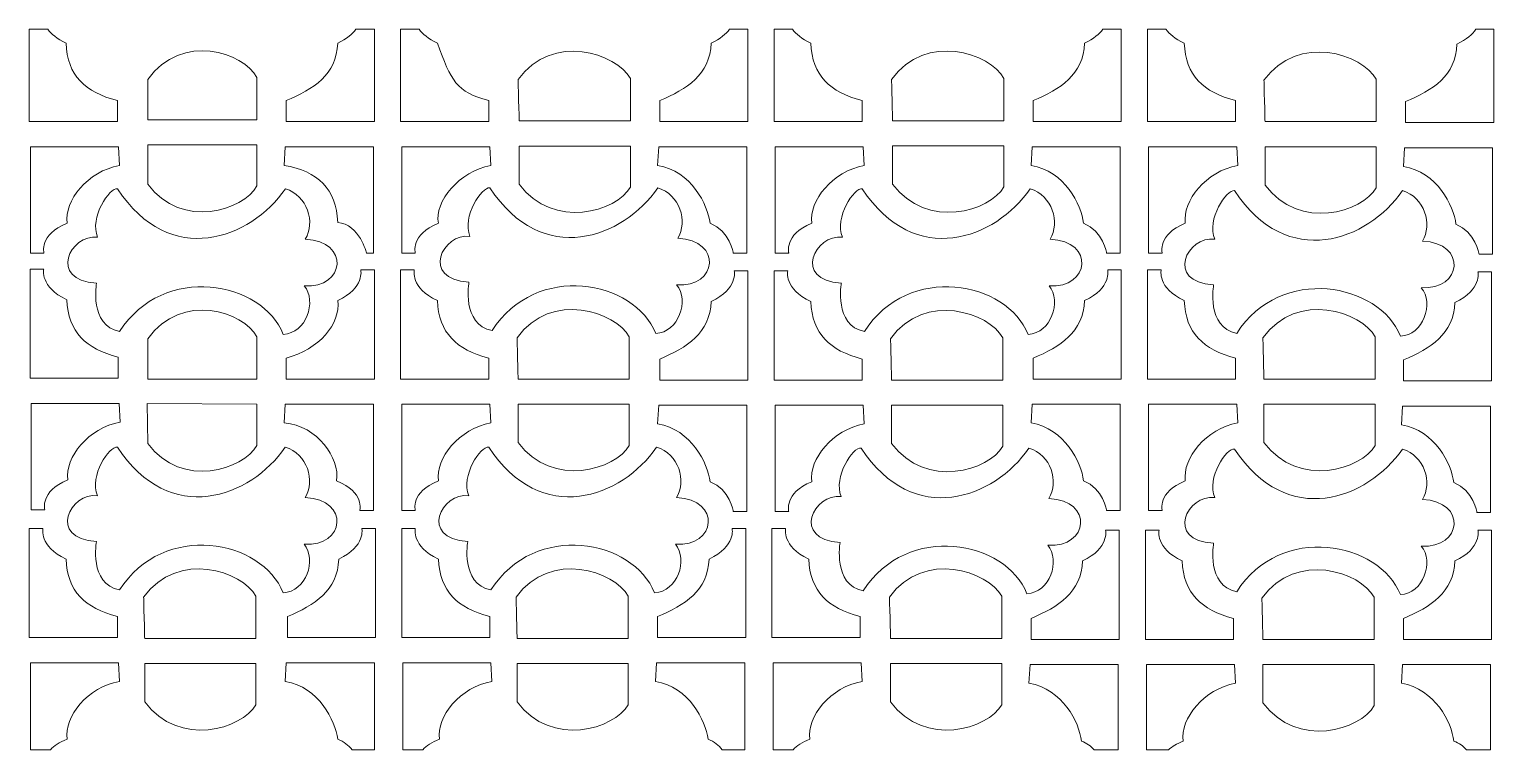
# Model space of a CAD drawing. Header units: millimetres. Extents: x -1200 to 1200, y -590 to 590.
import ezdxf

# ---------------------------------------------------------------- set-up
doc = ezdxf.new("R2010")
doc.units = ezdxf.units.MM
doc.header["$MEASUREMENT"] = 0
doc.layers.add('Layer 1', color=7, linetype='Continuous')

msp = doc.modelspace()

# ---------------------------------------------------------------- linework, layer by layer
at = {"layer": 'Layer 1', "color": 250, "lineweight": 20}
for points, knots in [([(-1055.6362, 473.2012), (-1055.6362, 473.2012), (-1055.6362, 438.7798), (-1055.6362, 438.7798), (-1055.6362, 438.7798), (-1200.0489, 438.7798), (-1200.0489, 438.7798), (-1200.0489, 438.7798), (-1200.0489, 589.9734), (-1200.0489, 589.9734), (-1200.0489, 589.9734), (-1169.8096, 589.9734), (-1169.8096, 589.9734), (-1164.2317, 582.4246), (-1155.0224, 574.4042), (-1139.8769, 567.3852), (-1137.5927, 514.4577), (-1108.9314, 487.0738), (-1055.6362, 473.2012)], [0, 0, 0, 0, 0.166666667, 0.166666667, 0.166666667, 0.333333333, 0.333333333, 0.333333333, 0.5, 0.5, 0.5, 0.666666667, 0.666666667, 0.666666667, 0.833333333, 0.833333333, 0.833333333, 1, 1, 1, 1]), ([(-1005.7795, 441.836), (-1005.7795, 441.836), (-826.9829, 441.836), (-826.9829, 441.836), (-826.9829, 441.836), (-826.9829, 511.1167), (-826.9829, 511.1106), (-849.3325, 552.0487), (-949.232, 586.1117), (-1005.7795, 507.9624), (-1005.7795, 507.9593), (-1005.7795, 441.836), (-1005.7795, 441.836)], [0, 0, 0, 0, 0.25, 0.25, 0.25, 0.5, 0.5, 0.5, 0.75, 0.75, 0.75, 1, 1, 1, 1]), ([(-778.8454, 473.2012), (-778.8454, 473.2012), (-778.8454, 438.7798), (-778.8454, 438.7798), (-778.8454, 438.7798), (-634.4329, 438.7798), (-634.4329, 438.7798), (-634.4329, 438.7798), (-634.4329, 589.9734), (-634.4329, 589.9734), (-634.4329, 589.9734), (-664.6721, 589.9734), (-664.6721, 589.9734), (-670.2501, 582.4246), (-679.4593, 574.4042), (-694.6048, 567.3852), (-696.2895, 515.6429), (-734.6872, 491.6276), (-778.8454, 473.2012)], [0, 0, 0, 0, 0.166666667, 0.166666667, 0.166666667, 0.333333333, 0.333333333, 0.333333333, 0.5, 0.5, 0.5, 0.666666667, 0.666666667, 0.666666667, 0.833333333, 0.833333333, 0.833333333, 1, 1, 1, 1]), ([(-447.0403, 473.2012), (-447.0403, 473.2012), (-447.0403, 438.7798), (-447.0403, 438.7798), (-447.0403, 438.7798), (-591.4529, 438.7798), (-591.4529, 438.7798), (-591.4529, 438.7798), (-591.4529, 589.9734), (-591.4529, 589.9734), (-591.4529, 589.9734), (-561.2136, 589.9734), (-561.2136, 589.9734), (-555.6357, 582.4246), (-546.4264, 574.4042), (-531.281, 567.3852), (-509.0658, 505.9719), (-500.3354, 487.0738), (-447.0403, 473.2012)], [0, 0, 0, 0, 0.166666667, 0.166666667, 0.166666667, 0.333333333, 0.333333333, 0.333333333, 0.5, 0.5, 0.5, 0.666666667, 0.666666667, 0.666666667, 0.833333333, 0.833333333, 0.833333333, 1, 1, 1, 1]), ([(-397.1835, 440.0844), (-397.1835, 440.0844), (-214.9486, 440.0844), (-214.9486, 440.0844), (-214.9486, 440.0844), (-214.9486, 509.365), (-214.9486, 509.3589), (-237.2982, 550.297), (-342.3553, 585.8882), (-398.9028, 507.7389), (-398.9028, 507.7358), (-397.1835, 440.0844), (-397.1835, 440.0844)], [0, 0, 0, 0, 0.25, 0.25, 0.25, 0.5, 0.5, 0.5, 0.75, 0.75, 0.75, 1, 1, 1, 1]), ([(-166.8111, 473.2012), (-166.8111, 473.2012), (-166.8111, 438.7798), (-166.8111, 438.7798), (-166.8111, 438.7798), (-22.3985, 438.7798), (-22.3985, 438.7798), (-22.3985, 438.7798), (-22.3985, 589.9734), (-22.3985, 589.9734), (-22.3985, 589.9734), (-52.6377, 589.9734), (-52.6377, 589.9734), (-58.2157, 582.4246), (-67.4249, 574.4042), (-82.5704, 567.3852), (-84.2552, 515.6429), (-122.6528, 491.6276), (-166.8111, 473.2012)], [0, 0, 0, 0, 0.166666667, 0.166666667, 0.166666667, 0.333333333, 0.333333333, 0.333333333, 0.5, 0.5, 0.5, 0.666666667, 0.666666667, 0.666666667, 0.833333333, 0.833333333, 0.833333333, 1, 1, 1, 1]), ([(164.9941, 473.2012), (164.9941, 473.2012), (164.9941, 438.7798), (164.9941, 438.7798), (164.9941, 438.7798), (20.5815, 438.7798), (20.5815, 438.7798), (20.5815, 438.7798), (20.5815, 589.9734), (20.5815, 589.9734), (20.5815, 589.9734), (50.8208, 589.9734), (50.8208, 589.9734), (56.3987, 582.4246), (65.6079, 574.4042), (80.7534, 567.3852), (83.0376, 514.4577), (111.699, 487.0738), (164.9941, 473.2012)], [0, 0, 0, 0, 0.166666667, 0.166666667, 0.166666667, 0.333333333, 0.333333333, 0.333333333, 0.5, 0.5, 0.5, 0.666666667, 0.666666667, 0.666666667, 0.833333333, 0.833333333, 0.833333333, 1, 1, 1, 1]), ([(214.8508, 440.3079), (214.8508, 440.3079), (397.0857, 440.3079), (397.0857, 440.3079), (397.0857, 440.3079), (397.0857, 509.5886), (397.0857, 509.5824), (374.7362, 550.5205), (269.6791, 586.1117), (213.1316, 507.9624), (213.1316, 507.9593), (214.8508, 440.3079), (214.8508, 440.3079)], [0, 0, 0, 0, 0.25, 0.25, 0.25, 0.5, 0.5, 0.5, 0.75, 0.75, 0.75, 1, 1, 1, 1]), ([(445.2233, 473.2012), (445.2233, 473.2012), (445.2233, 438.7798), (445.2233, 438.7798), (445.2233, 438.7798), (589.6359, 438.7798), (589.6359, 438.7798), (589.6359, 438.7798), (589.6359, 589.9734), (589.6359, 589.9734), (589.6359, 589.9734), (559.3966, 589.9734), (559.3966, 589.9734), (553.8187, 582.4246), (544.6095, 574.4042), (529.464, 567.3852), (527.7792, 515.6429), (489.3815, 491.6276), (445.2233, 473.2012)], [0, 0, 0, 0, 0.166666667, 0.166666667, 0.166666667, 0.333333333, 0.333333333, 0.333333333, 0.5, 0.5, 0.5, 0.666666667, 0.666666667, 0.666666667, 0.833333333, 0.833333333, 0.833333333, 1, 1, 1, 1]), ([(777.0285, 473.2012), (777.0285, 473.2012), (777.0285, 438.7798), (777.0285, 438.7798), (777.0285, 438.7798), (632.6158, 438.7798), (632.6158, 438.7798), (632.6158, 438.7798), (632.6158, 589.9734), (632.6158, 589.9734), (632.6158, 589.9734), (662.8551, 589.9734), (662.8551, 589.9734), (668.433, 582.4246), (677.6423, 574.4042), (692.7877, 567.3852), (695.072, 514.4577), (723.7334, 487.0738), (777.0285, 473.2012)], [0, 0, 0, 0, 0.166666667, 0.166666667, 0.166666667, 0.333333333, 0.333333333, 0.333333333, 0.5, 0.5, 0.5, 0.666666667, 0.666666667, 0.666666667, 0.833333333, 0.833333333, 0.833333333, 1, 1, 1, 1]), ([(825.166, 438.7798), (825.166, 438.7798), (1007.401, 438.7798), (1007.401, 438.7798), (1007.401, 438.7798), (1007.401, 508.0604), (1007.401, 508.0543), (985.0514, 548.9924), (879.9942, 584.5836), (823.4467, 506.4343), (823.4467, 506.4312), (825.166, 438.7798), (825.166, 438.7798)], [0, 0, 0, 0, 0.25, 0.25, 0.25, 0.5, 0.5, 0.5, 0.75, 0.75, 0.75, 1, 1, 1, 1]), ([(1055.5384, 471.673), (1055.5384, 471.673), (1055.5384, 437.2516), (1055.5384, 437.2516), (1055.5384, 437.2516), (1199.9511, 437.2516), (1199.9511, 437.2516), (1199.9511, 437.2516), (1199.9511, 589.9734), (1199.9511, 589.9734), (1199.9511, 589.9734), (1170.797, 589.9734), (1170.797, 589.9734), (1165.3604, 581.9928), (1155.9513, 573.3507), (1139.7792, 565.857), (1138.0944, 514.1147), (1099.6967, 490.0994), (1055.5384, 471.673)], [0, 0, 0, 0, 0.166666667, 0.166666667, 0.166666667, 0.333333333, 0.333333333, 0.333333333, 0.5, 0.5, 0.5, 0.666666667, 0.666666667, 0.666666667, 0.833333333, 0.833333333, 0.833333333, 1, 1, 1, 1]), ([(-1052.1979, 366.9574), (-1052.1979, 366.9574), (-1053.9171, 397.5201), (-1053.9171, 397.5201), (-1053.9171, 397.5201), (-1198.3297, 397.5201), (-1198.3297, 397.5201), (-1198.3297, 397.5201), (-1198.3297, 223.3126), (-1198.3297, 223.3126), (-1198.3297, 223.3126), (-1175.9801, 223.3126), (-1175.9801, 223.3126), (-1175.9801, 223.3126), (-1184.5416, 253.5353), (-1138.1578, 272.2129), (-1143.3498, 309.2281), (-1104.1114, 357.5068), (-1052.1979, 366.9574)], [0, 0, 0, 0, 0.166666667, 0.166666667, 0.166666667, 0.333333333, 0.333333333, 0.333333333, 0.5, 0.5, 0.5, 0.666666667, 0.666666667, 0.666666667, 0.833333333, 0.833333333, 0.833333333, 1, 1, 1, 1]), ([(-1005.7795, 400.5886), (-1005.7795, 400.5886), (-826.9829, 400.5764), (-826.9829, 400.5764), (-826.9829, 400.5764), (-826.9829, 333.3384), (-826.9829, 333.3384), (-849.3325, 293.6068), (-949.232, 260.5452), (-1005.7795, 336.3946), (-1005.7795, 336.3946), (-1005.7795, 400.5886), (-1005.7795, 400.5886)], [0, 0, 0, 0, 0.25, 0.25, 0.25, 0.5, 0.5, 0.5, 0.75, 0.75, 0.75, 1, 1, 1, 1]), ([(-782.2838, 366.9574), (-782.2838, 366.9574), (-780.5646, 397.5201), (-780.5646, 397.5201), (-780.5646, 397.5201), (-636.152, 397.5201), (-636.152, 397.5201), (-636.152, 397.5201), (-636.152, 223.3126), (-636.152, 223.3126), (-636.152, 223.3126), (-647.3251, 223.3126), (-647.3251, 223.3126), (-647.3251, 223.3126), (-658.536, 270.3448), (-694.6048, 273.741), (-696.6099, 328.6008), (-727.2695, 357.7885), (-782.2838, 366.9574)], [0, 0, 0, 0, 0.166666667, 0.166666667, 0.166666667, 0.333333333, 0.333333333, 0.333333333, 0.5, 0.5, 0.5, 0.666666667, 0.666666667, 0.666666667, 0.833333333, 0.833333333, 0.833333333, 1, 1, 1, 1]), ([(-443.6019, 366.9574), (-443.6019, 366.9574), (-445.3211, 397.5201), (-445.3211, 397.5201), (-445.3211, 397.5201), (-589.7337, 397.5201), (-589.7337, 397.5201), (-589.7337, 397.5201), (-589.7337, 223.3126), (-589.7337, 223.3126), (-589.7337, 223.3126), (-567.3841, 223.3126), (-567.3841, 223.3126), (-567.3841, 223.3126), (-575.9456, 253.5353), (-529.5618, 272.2129), (-536.473, 307.7), (-495.5155, 357.5068), (-443.6019, 366.9574)], [0, 0, 0, 0, 0.166666667, 0.166666667, 0.166666667, 0.333333333, 0.333333333, 0.333333333, 0.5, 0.5, 0.5, 0.666666667, 0.666666667, 0.666666667, 0.833333333, 0.833333333, 0.833333333, 1, 1, 1, 1]), ([(-397.1835, 398.8247), (-397.1835, 398.8247), (-214.9486, 398.8247), (-214.9486, 398.8247), (-214.9486, 398.8247), (-214.9486, 331.5867), (-214.9486, 331.5867), (-237.2982, 291.8551), (-340.636, 260.3216), (-397.1835, 336.1711), (-397.1835, 336.1711), (-397.1835, 398.8247), (-397.1835, 398.8247)], [0, 0, 0, 0, 0.25, 0.25, 0.25, 0.5, 0.5, 0.5, 0.75, 0.75, 0.75, 1, 1, 1, 1]), ([(-170.2495, 366.9574), (-170.2495, 366.9574), (-168.5303, 397.5201), (-168.5303, 397.5201), (-168.5303, 397.5201), (-24.1176, 397.5201), (-24.1176, 397.5201), (-24.1176, 397.5201), (-24.1176, 223.3126), (-24.1176, 223.3126), (-24.1176, 223.3126), (-46.4672, 223.3126), (-46.4672, 223.3126), (-46.4672, 223.3126), (-51.6593, 259.6479), (-84.2896, 272.2129), (-88.0139, 302.6225), (-115.2352, 357.7885), (-170.2495, 366.9574)], [0, 0, 0, 0, 0.166666667, 0.166666667, 0.166666667, 0.333333333, 0.333333333, 0.333333333, 0.5, 0.5, 0.5, 0.666666667, 0.666666667, 0.666666667, 0.833333333, 0.833333333, 0.833333333, 1, 1, 1, 1]), ([(168.4325, 366.9574), (168.4325, 366.9574), (166.7133, 397.5201), (166.7133, 397.5201), (166.7133, 397.5201), (22.3007, 397.5201), (22.3007, 397.5201), (22.3007, 397.5201), (22.3007, 223.3126), (22.3007, 223.3126), (22.3007, 223.3126), (44.6502, 223.3126), (44.6502, 223.3126), (44.6502, 223.3126), (36.0887, 253.5353), (82.4726, 272.2129), (77.2806, 309.2281), (116.5189, 357.5068), (168.4325, 366.9574)], [0, 0, 0, 0, 0.166666667, 0.166666667, 0.166666667, 0.333333333, 0.333333333, 0.333333333, 0.5, 0.5, 0.5, 0.666666667, 0.666666667, 0.666666667, 0.833333333, 0.833333333, 0.833333333, 1, 1, 1, 1]), ([(214.8508, 399.0482), (214.8508, 399.0482), (397.0857, 399.0482), (397.0857, 399.0482), (397.0857, 399.0482), (397.0857, 331.8102), (397.0857, 331.8102), (374.7362, 292.0787), (271.3983, 260.5452), (214.8508, 336.3946), (214.8508, 336.3946), (214.8508, 399.0482), (214.8508, 399.0482)], [0, 0, 0, 0, 0.25, 0.25, 0.25, 0.5, 0.5, 0.5, 0.75, 0.75, 0.75, 1, 1, 1, 1]), ([(441.7849, 366.9574), (441.7849, 366.9574), (443.5041, 397.5201), (443.5041, 397.5201), (443.5041, 397.5201), (587.9167, 397.5201), (587.9167, 397.5201), (587.9167, 397.5201), (587.9167, 223.3126), (587.9167, 223.3126), (587.9167, 223.3126), (565.5671, 223.3126), (565.5671, 223.3126), (565.5671, 223.3126), (560.3751, 259.6479), (527.7448, 272.2129), (524.0205, 302.6225), (496.7992, 357.7885), (441.7849, 366.9574)], [0, 0, 0, 0, 0.166666667, 0.166666667, 0.166666667, 0.333333333, 0.333333333, 0.333333333, 0.5, 0.5, 0.5, 0.666666667, 0.666666667, 0.666666667, 0.833333333, 0.833333333, 0.833333333, 1, 1, 1, 1]), ([(780.4669, 366.9574), (780.4669, 366.9574), (778.7476, 397.5201), (778.7476, 397.5201), (778.7476, 397.5201), (634.3351, 397.5201), (634.3351, 397.5201), (634.3351, 397.5201), (634.3351, 223.3126), (634.3351, 223.3126), (634.3351, 223.3126), (656.6846, 223.3126), (656.6846, 223.3126), (656.6846, 223.3126), (648.123, 253.5353), (694.507, 272.2129), (689.3149, 309.2281), (728.5533, 357.5068), (780.4669, 366.9574)], [0, 0, 0, 0, 0.166666667, 0.166666667, 0.166666667, 0.333333333, 0.333333333, 0.333333333, 0.5, 0.5, 0.5, 0.666666667, 0.666666667, 0.666666667, 0.833333333, 0.833333333, 0.833333333, 1, 1, 1, 1]), ([(825.166, 397.5201), (825.166, 397.5201), (1007.401, 397.5201), (1007.401, 397.5201), (1007.401, 397.5201), (1007.401, 330.2821), (1007.401, 330.2821), (985.0514, 290.5506), (881.7135, 259.017), (825.166, 334.8665), (825.166, 334.8665), (825.166, 397.5201), (825.166, 397.5201)], [0, 0, 0, 0, 0.25, 0.25, 0.25, 0.5, 0.5, 0.5, 0.75, 0.75, 0.75, 1, 1, 1, 1]), ([(1052.1001, 365.4292), (1052.1001, 365.4292), (1053.8193, 395.9919), (1053.8193, 395.9919), (1053.8193, 395.9919), (1198.2319, 395.9919), (1198.2319, 395.9919), (1198.2319, 395.9919), (1198.2319, 221.7844), (1198.2319, 221.7844), (1198.2319, 221.7844), (1175.8823, 221.7844), (1175.8823, 221.7844), (1175.8823, 221.7844), (1170.6902, 258.1198), (1138.06, 270.6848), (1134.3356, 301.0944), (1107.1144, 356.2604), (1052.1001, 365.4292)], [0, 0, 0, 0, 0.166666667, 0.166666667, 0.166666667, 0.333333333, 0.333333333, 0.333333333, 0.5, 0.5, 0.5, 0.666666667, 0.666666667, 0.666666667, 0.833333333, 0.833333333, 0.833333333, 1, 1, 1, 1]), ([(-1051.9946, 94.9001), (-979.7883, 207.9822), (-818.1837, 177.4195), (-783.7998, 90.3157), (-745.9774, 91.8438), (-728.5201, 144.419), (-749.4158, 169.7788), (-682.3671, 165.1943), (-673.7711, 243.1293), (-747.6966, 246.1856), (-730.732, 273.3797), (-744.2582, 318.008), (-780.3614, 328.7049), (-837.0949, 246.1856), (-969.4731, 197.2852), (-1055.433, 328.7049), (-1068.4734, 331.4121), (-1101.8514, 281.3327), (-1088.0977, 249.2419), (-1132.7969, 255.3544), (-1170.6192, 178.9476), (-1089.8169, 174.3632), (-1089.8169, 174.3632), (-1102.4715, 104.9019), (-1051.9946, 94.9001)], [0, 0, 0, 0, 0.125, 0.125, 0.125, 0.25, 0.25, 0.25, 0.375, 0.375, 0.375, 0.5, 0.5, 0.5, 0.625, 0.625, 0.625, 0.75, 0.75, 0.75, 0.875, 0.875, 0.875, 1, 1, 1, 1]), ([(-441.6794, 96.4282), (-369.4731, 209.5103), (-207.8685, 178.9476), (-173.4846, 91.8438), (-135.6622, 93.372), (-118.205, 145.9472), (-139.1006, 171.3069), (-72.0519, 166.7225), (-63.456, 244.6574), (-137.3815, 247.7137), (-120.4169, 274.9078), (-133.9431, 319.5361), (-170.0462, 330.2331), (-226.7797, 247.7137), (-359.1579, 198.8134), (-445.1178, 330.2331), (-458.1582, 332.9403), (-491.5361, 282.8609), (-477.7826, 250.77), (-522.4817, 256.8826), (-560.3041, 180.4757), (-479.5018, 175.8913), (-479.5018, 175.8913), (-492.1563, 106.43), (-441.6794, 96.4282)], [0, 0, 0, 0, 0.125, 0.125, 0.125, 0.25, 0.25, 0.25, 0.375, 0.375, 0.375, 0.5, 0.5, 0.5, 0.625, 0.625, 0.625, 0.75, 0.75, 0.75, 0.875, 0.875, 0.875, 1, 1, 1, 1]), ([(168.6357, 94.9001), (240.8421, 207.9822), (402.4466, 177.4195), (436.8306, 90.3157), (474.6529, 91.8438), (492.1102, 144.419), (471.2145, 169.7788), (538.2632, 165.1943), (546.8592, 243.1293), (472.9338, 246.1856), (489.8983, 273.3797), (476.3722, 318.008), (440.269, 328.7049), (383.5355, 246.1856), (251.1572, 197.2852), (165.1973, 328.7049), (152.157, 331.4121), (118.779, 281.3327), (132.5326, 249.2419), (87.8335, 255.3544), (50.0111, 178.9476), (130.8134, 174.3632), (130.8134, 174.3632), (118.1589, 104.9019), (168.6357, 94.9001)], [0, 0, 0, 0, 0.125, 0.125, 0.125, 0.25, 0.25, 0.25, 0.375, 0.375, 0.375, 0.5, 0.5, 0.5, 0.625, 0.625, 0.625, 0.75, 0.75, 0.75, 0.875, 0.875, 0.875, 1, 1, 1, 1]), ([(778.7476, 91.8928), (850.954, 204.9749), (1012.5585, 174.4121), (1046.9425, 87.3084), (1084.7648, 88.8365), (1102.2221, 141.4118), (1081.3264, 166.7715), (1148.3751, 162.1871), (1156.9712, 240.122), (1083.0456, 243.1783), (1100.0102, 270.3724), (1086.4841, 315.0007), (1050.3809, 325.6977), (993.6474, 243.1783), (861.2691, 194.2779), (775.3092, 325.6977), (762.2688, 328.4049), (728.8909, 278.3254), (742.6445, 246.2346), (697.9454, 252.3471), (660.123, 175.9403), (740.9253, 171.3559), (740.9253, 171.3559), (728.2708, 101.8946), (778.7476, 91.8928)], [0, 0, 0, 0, 0.125, 0.125, 0.125, 0.25, 0.25, 0.25, 0.375, 0.375, 0.375, 0.5, 0.5, 0.5, 0.625, 0.625, 0.625, 0.75, 0.75, 0.75, 0.875, 0.875, 0.875, 1, 1, 1, 1]), ([(-1054.3443, 52.8687), (-1054.3443, 52.8687), (-1054.3443, 18.4473), (-1054.3443, 18.4473), (-1054.3443, 18.4473), (-1198.7569, 18.4473), (-1198.7569, 18.4473), (-1198.7569, 18.4473), (-1198.7569, 197.2393), (-1198.7569, 197.2393), (-1198.7569, 197.2393), (-1176.4073, 197.2393), (-1176.4073, 197.2393), (-1176.4073, 197.2393), (-1183.2496, 167.7484), (-1138.585, 147.0527), (-1136.3007, 94.1253), (-1107.6394, 66.7413), (-1054.3443, 52.8687)], [0, 0, 0, 0, 0.166666667, 0.166666667, 0.166666667, 0.333333333, 0.333333333, 0.333333333, 0.5, 0.5, 0.5, 0.666666667, 0.666666667, 0.666666667, 0.833333333, 0.833333333, 0.833333333, 1, 1, 1, 1]), ([(-778.8454, 51.4355), (-778.8454, 51.4355), (-778.8454, 17.0141), (-778.8454, 17.0141), (-778.8454, 17.0141), (-634.4329, 17.0141), (-634.4329, 17.0141), (-634.4329, 17.0141), (-634.4329, 195.8061), (-634.4329, 195.8061), (-634.4329, 195.8061), (-656.7824, 195.8061), (-656.7824, 195.8061), (-656.7824, 195.8061), (-649.9401, 166.3152), (-694.6048, 145.6195), (-689.4127, 107.6304), (-725.5503, 65.3082), (-778.8454, 51.4355)], [0, 0, 0, 0, 0.166666667, 0.166666667, 0.166666667, 0.333333333, 0.333333333, 0.333333333, 0.5, 0.5, 0.5, 0.666666667, 0.666666667, 0.666666667, 0.833333333, 0.833333333, 0.833333333, 1, 1, 1, 1]), ([(-447.0403, 51.4355), (-447.0403, 51.4355), (-447.0403, 17.0141), (-447.0403, 17.0141), (-447.0403, 17.0141), (-591.4529, 17.0141), (-591.4529, 17.0141), (-591.4529, 17.0141), (-591.4529, 195.8061), (-591.4529, 195.8061), (-591.4529, 195.8061), (-569.1033, 195.8061), (-569.1033, 195.8061), (-569.1033, 195.8061), (-575.9456, 166.3152), (-531.281, 145.6195), (-528.9968, 92.6921), (-500.3354, 65.3082), (-447.0403, 51.4355)], [0, 0, 0, 0, 0.166666667, 0.166666667, 0.166666667, 0.333333333, 0.333333333, 0.333333333, 0.5, 0.5, 0.5, 0.666666667, 0.666666667, 0.666666667, 0.833333333, 0.833333333, 0.833333333, 1, 1, 1, 1]), ([(-166.8111, 49.9073), (-166.8111, 49.9073), (-166.8111, 15.486), (-166.8111, 15.486), (-166.8111, 15.486), (-22.3985, 15.486), (-22.3985, 15.486), (-22.3985, 15.486), (-22.3985, 194.2779), (-22.3985, 194.2779), (-22.3985, 194.2779), (-44.748, 194.2779), (-44.748, 194.2779), (-44.748, 194.2779), (-37.9057, 164.7871), (-82.5704, 144.0914), (-84.2552, 92.3491), (-122.6528, 68.3338), (-166.8111, 49.9073)], [0, 0, 0, 0, 0.166666667, 0.166666667, 0.166666667, 0.333333333, 0.333333333, 0.333333333, 0.5, 0.5, 0.5, 0.666666667, 0.666666667, 0.666666667, 0.833333333, 0.833333333, 0.833333333, 1, 1, 1, 1]), ([(164.9941, 49.9073), (164.9941, 49.9073), (164.9941, 15.486), (164.9941, 15.486), (164.9941, 15.486), (20.5815, 15.486), (20.5815, 15.486), (20.5815, 15.486), (20.5815, 194.2779), (20.5815, 194.2779), (20.5815, 194.2779), (42.931, 194.2779), (42.931, 194.2779), (42.931, 194.2779), (36.0887, 164.7871), (80.7534, 144.0914), (83.0376, 91.1639), (111.699, 63.78), (164.9941, 49.9073)], [0, 0, 0, 0, 0.166666667, 0.166666667, 0.166666667, 0.333333333, 0.333333333, 0.333333333, 0.5, 0.5, 0.5, 0.666666667, 0.666666667, 0.666666667, 0.833333333, 0.833333333, 0.833333333, 1, 1, 1, 1]), ([(445.2233, 51.4355), (445.2233, 51.4355), (445.2233, 17.0141), (445.2233, 17.0141), (445.2233, 17.0141), (589.6359, 17.0141), (589.6359, 17.0141), (589.6359, 17.0141), (589.6359, 195.8061), (589.6359, 195.8061), (589.6359, 195.8061), (567.2864, 195.8061), (567.2864, 195.8061), (567.2864, 195.8061), (574.1287, 166.3152), (529.464, 145.6195), (527.7792, 93.8772), (489.3815, 69.8619), (445.2233, 51.4355)], [0, 0, 0, 0, 0.166666667, 0.166666667, 0.166666667, 0.333333333, 0.333333333, 0.333333333, 0.5, 0.5, 0.5, 0.666666667, 0.666666667, 0.666666667, 0.833333333, 0.833333333, 0.833333333, 1, 1, 1, 1]), ([(777.0285, 51.4355), (777.0285, 51.4355), (777.0285, 17.0141), (777.0285, 17.0141), (777.0285, 17.0141), (632.6158, 17.0141), (632.6158, 17.0141), (632.6158, 17.0141), (632.6158, 195.8061), (632.6158, 195.8061), (632.6158, 195.8061), (654.9654, 195.8061), (654.9654, 195.8061), (654.9654, 195.8061), (648.123, 166.3152), (692.7877, 145.6195), (695.072, 92.6921), (723.7334, 65.3082), (777.0285, 51.4355)], [0, 0, 0, 0, 0.166666667, 0.166666667, 0.166666667, 0.333333333, 0.333333333, 0.333333333, 0.5, 0.5, 0.5, 0.666666667, 0.666666667, 0.666666667, 0.833333333, 0.833333333, 0.833333333, 1, 1, 1, 1]), ([(1052.1001, 48.3792), (1052.1001, 48.3792), (1052.1001, 13.9578), (1052.1001, 13.9578), (1052.1001, 13.9578), (1196.5127, 13.9578), (1196.5127, 13.9578), (1196.5127, 13.9578), (1196.5127, 192.7498), (1196.5127, 192.7498), (1196.5127, 192.7498), (1174.1631, 192.7498), (1174.1631, 192.7498), (1174.1631, 192.7498), (1181.0054, 163.2589), (1136.3407, 142.5632), (1134.656, 90.821), (1096.2583, 66.8056), (1052.1001, 48.3792)], [0, 0, 0, 0, 0.166666667, 0.166666667, 0.166666667, 0.333333333, 0.333333333, 0.333333333, 0.5, 0.5, 0.5, 0.666666667, 0.666666667, 0.666666667, 0.833333333, 0.833333333, 0.833333333, 1, 1, 1, 1]), ([(-1005.7795, 17.0141), (-1005.7795, 17.0141), (-826.9829, 17.0141), (-826.9829, 17.0141), (-826.9829, 17.0141), (-826.9829, 86.2947), (-826.9829, 86.2886), (-849.3325, 127.2267), (-949.232, 161.2898), (-1005.7795, 83.1405), (-1005.7795, 83.1374), (-1005.7795, 17.0141), (-1005.7795, 17.0141)], [0, 0, 0, 0, 0.25, 0.25, 0.25, 0.5, 0.5, 0.5, 0.75, 0.75, 0.75, 1, 1, 1, 1]), ([(-398.9028, 17.0141), (-398.9028, 17.0141), (-216.6678, 17.0141), (-216.6678, 17.0141), (-216.6678, 17.0141), (-216.6678, 86.2947), (-216.6678, 86.2886), (-239.0174, 127.2267), (-344.0744, 162.8179), (-400.6219, 84.6686), (-400.6219, 84.6656), (-398.9028, 17.0141), (-398.9028, 17.0141)], [0, 0, 0, 0, 0.25, 0.25, 0.25, 0.5, 0.5, 0.5, 0.75, 0.75, 0.75, 1, 1, 1, 1]), ([(213.1316, 15.486), (213.1316, 15.486), (395.3666, 15.486), (395.3666, 15.486), (395.3666, 15.486), (395.3666, 84.7666), (395.3666, 84.7605), (373.017, 125.6986), (267.9599, 161.2898), (211.4124, 83.1405), (211.4124, 83.1374), (213.1316, 15.486), (213.1316, 15.486)], [0, 0, 0, 0, 0.25, 0.25, 0.25, 0.5, 0.5, 0.5, 0.75, 0.75, 0.75, 1, 1, 1, 1]), ([(823.4467, 17.0141), (823.4467, 17.0141), (1005.6817, 17.0141), (1005.6817, 17.0141), (1005.6817, 17.0141), (1005.6817, 86.2947), (1005.6817, 86.2886), (983.3322, 127.2267), (878.2751, 162.8179), (821.7276, 84.6686), (821.7276, 84.6656), (823.4467, 17.0141), (823.4467, 17.0141)], [0, 0, 0, 0, 0.25, 0.25, 0.25, 0.5, 0.5, 0.5, 0.75, 0.75, 0.75, 1, 1, 1, 1]), ([(-1050.9059, -53.3751), (-1050.9059, -53.3751), (-1052.6251, -22.8124), (-1052.6251, -22.8124), (-1052.6251, -22.8124), (-1197.0377, -22.8124), (-1197.0377, -22.8124), (-1197.0377, -22.8124), (-1197.0377, -197.0199), (-1197.0377, -197.0199), (-1197.0377, -197.0199), (-1174.6881, -197.0199), (-1174.6881, -197.0199), (-1174.6881, -197.0199), (-1183.2496, -166.7971), (-1136.8658, -148.1196), (-1142.0578, -111.1044), (-1102.8195, -62.8257), (-1050.9059, -53.3751)], [0, 0, 0, 0, 0.166666667, 0.166666667, 0.166666667, 0.333333333, 0.333333333, 0.333333333, 0.5, 0.5, 0.5, 0.666666667, 0.666666667, 0.666666667, 0.833333333, 0.833333333, 0.833333333, 1, 1, 1, 1]), ([(-1006.6718, -22.8399), (-1006.6718, -22.8399), (-826.9829, -24.2456), (-826.9829, -24.2456), (-826.9829, -24.2456), (-826.9829, -91.4836), (-826.9829, -91.4836), (-849.3325, -131.2151), (-949.232, -164.2768), (-1005.7795, -88.4273), (-1005.7795, -88.4273), (-1006.6718, -22.8399), (-1006.6718, -22.8399)], [0, 0, 0, 0, 0.25, 0.25, 0.25, 0.5, 0.5, 0.5, 0.75, 0.75, 0.75, 1, 1, 1, 1]), ([(-782.2838, -54.8083), (-782.2838, -54.8083), (-780.5646, -24.2456), (-780.5646, -24.2456), (-780.5646, -24.2456), (-636.152, -24.2456), (-636.152, -24.2456), (-636.152, -24.2456), (-636.152, -198.4531), (-636.152, -198.4531), (-636.152, -198.4531), (-658.5016, -198.4531), (-658.5016, -198.4531), (-658.5016, -198.4531), (-649.9401, -168.2303), (-696.3239, -149.5528), (-691.1319, -112.5375), (-727.2695, -59.3927), (-782.2838, -54.8083)], [0, 0, 0, 0, 0.166666667, 0.166666667, 0.166666667, 0.333333333, 0.333333333, 0.333333333, 0.5, 0.5, 0.5, 0.666666667, 0.666666667, 0.666666667, 0.833333333, 0.833333333, 0.833333333, 1, 1, 1, 1]), ([(-443.6019, -54.8083), (-443.6019, -54.8083), (-445.3211, -24.2456), (-445.3211, -24.2456), (-445.3211, -24.2456), (-589.7337, -24.2456), (-589.7337, -24.2456), (-589.7337, -24.2456), (-589.7337, -198.4531), (-589.7337, -198.4531), (-589.7337, -198.4531), (-567.3841, -198.4531), (-567.3841, -198.4531), (-567.3841, -198.4531), (-575.9456, -168.2303), (-529.5618, -149.5528), (-534.7538, -112.5375), (-495.5155, -64.2588), (-443.6019, -54.8083)], [0, 0, 0, 0, 0.166666667, 0.166666667, 0.166666667, 0.333333333, 0.333333333, 0.333333333, 0.5, 0.5, 0.5, 0.666666667, 0.666666667, 0.666666667, 0.833333333, 0.833333333, 0.833333333, 1, 1, 1, 1]), ([(-398.9028, -24.2456), (-398.9028, -24.2456), (-216.6678, -24.2456), (-216.6678, -24.2456), (-216.6678, -24.2456), (-216.6678, -91.4836), (-216.6678, -91.4836), (-239.0174, -131.2151), (-342.3553, -162.7487), (-398.9028, -86.8992), (-398.9028, -86.8992), (-398.9028, -24.2456), (-398.9028, -24.2456)], [0, 0, 0, 0, 0.25, 0.25, 0.25, 0.5, 0.5, 0.5, 0.75, 0.75, 0.75, 1, 1, 1, 1]), ([(-170.2495, -56.3364), (-170.2495, -56.3364), (-168.5303, -25.7737), (-168.5303, -25.7737), (-168.5303, -25.7737), (-24.1176, -25.7737), (-24.1176, -25.7737), (-24.1176, -25.7737), (-24.1176, -199.9812), (-24.1176, -199.9812), (-24.1176, -199.9812), (-46.4672, -199.9812), (-46.4672, -199.9812), (-46.4672, -199.9812), (-51.6593, -163.6459), (-84.2896, -151.0809), (-88.0139, -120.6713), (-115.2352, -65.5053), (-170.2495, -56.3364)], [0, 0, 0, 0, 0.166666667, 0.166666667, 0.166666667, 0.333333333, 0.333333333, 0.333333333, 0.5, 0.5, 0.5, 0.666666667, 0.666666667, 0.666666667, 0.833333333, 0.833333333, 0.833333333, 1, 1, 1, 1]), ([(168.4325, -56.3364), (168.4325, -56.3364), (166.7133, -25.7737), (166.7133, -25.7737), (166.7133, -25.7737), (22.3007, -25.7737), (22.3007, -25.7737), (22.3007, -25.7737), (22.3007, -199.9812), (22.3007, -199.9812), (22.3007, -199.9812), (44.6502, -199.9812), (44.6502, -199.9812), (44.6502, -199.9812), (36.0887, -169.7584), (82.4726, -151.0809), (77.2806, -114.0657), (116.5189, -65.787), (168.4325, -56.3364)], [0, 0, 0, 0, 0.166666667, 0.166666667, 0.166666667, 0.333333333, 0.333333333, 0.333333333, 0.5, 0.5, 0.5, 0.666666667, 0.666666667, 0.666666667, 0.833333333, 0.833333333, 0.833333333, 1, 1, 1, 1]), ([(213.1316, -25.7737), (213.1316, -25.7737), (395.3666, -25.7737), (395.3666, -25.7737), (395.3666, -25.7737), (395.3666, -93.0117), (395.3666, -93.0117), (373.017, -132.7433), (269.6791, -164.2768), (213.1316, -88.4273), (213.1316, -88.4273), (213.1316, -25.7737), (213.1316, -25.7737)], [0, 0, 0, 0, 0.25, 0.25, 0.25, 0.5, 0.5, 0.5, 0.75, 0.75, 0.75, 1, 1, 1, 1]), ([(441.7849, -54.8083), (441.7849, -54.8083), (443.5041, -24.2456), (443.5041, -24.2456), (443.5041, -24.2456), (587.9167, -24.2456), (587.9167, -24.2456), (587.9167, -24.2456), (587.9167, -198.4531), (587.9167, -198.4531), (587.9167, -198.4531), (565.5671, -198.4531), (565.5671, -198.4531), (565.5671, -198.4531), (560.3751, -162.1178), (527.7448, -149.5528), (524.0205, -119.1432), (496.7992, -63.9771), (441.7849, -54.8083)], [0, 0, 0, 0, 0.166666667, 0.166666667, 0.166666667, 0.333333333, 0.333333333, 0.333333333, 0.5, 0.5, 0.5, 0.666666667, 0.666666667, 0.666666667, 0.833333333, 0.833333333, 0.833333333, 1, 1, 1, 1]), ([(780.4669, -54.8083), (780.4669, -54.8083), (778.7476, -24.2456), (778.7476, -24.2456), (778.7476, -24.2456), (634.3351, -24.2456), (634.3351, -24.2456), (634.3351, -24.2456), (634.3351, -198.4531), (634.3351, -198.4531), (634.3351, -198.4531), (656.6846, -198.4531), (656.6846, -198.4531), (656.6846, -198.4531), (648.123, -168.2303), (694.507, -149.5528), (689.3149, -112.5375), (728.5533, -64.2588), (780.4669, -54.8083)], [0, 0, 0, 0, 0.166666667, 0.166666667, 0.166666667, 0.333333333, 0.333333333, 0.333333333, 0.5, 0.5, 0.5, 0.666666667, 0.666666667, 0.666666667, 0.833333333, 0.833333333, 0.833333333, 1, 1, 1, 1]), ([(823.4467, -24.2456), (823.4467, -24.2456), (1005.6817, -24.2456), (1005.6817, -24.2456), (1005.6817, -24.2456), (1005.6817, -91.4836), (1005.6817, -91.4836), (983.3322, -131.2151), (879.9942, -162.7487), (823.4467, -86.8992), (823.4467, -86.8992), (823.4467, -24.2456), (823.4467, -24.2456)], [0, 0, 0, 0, 0.25, 0.25, 0.25, 0.5, 0.5, 0.5, 0.75, 0.75, 0.75, 1, 1, 1, 1]), ([(1048.6617, -57.8645), (1048.6617, -57.8645), (1050.3809, -27.3019), (1050.3809, -27.3019), (1050.3809, -27.3019), (1194.7935, -27.3019), (1194.7935, -27.3019), (1194.7935, -27.3019), (1194.7935, -201.5094), (1194.7935, -201.5094), (1194.7935, -201.5094), (1172.4439, -201.5094), (1172.4439, -201.5094), (1172.4439, -201.5094), (1167.2518, -165.174), (1134.6216, -152.609), (1130.8972, -122.1994), (1103.676, -67.0334), (1048.6617, -57.8645)], [0, 0, 0, 0, 0.166666667, 0.166666667, 0.166666667, 0.333333333, 0.333333333, 0.333333333, 0.5, 0.5, 0.5, 0.666666667, 0.666666667, 0.666666667, 0.833333333, 0.833333333, 0.833333333, 1, 1, 1, 1]), ([(-1052.1979, -328.3447), (-979.9915, -215.2626), (-818.387, -245.8254), (-784.0031, -332.9292), (-746.1807, -331.401), (-728.7234, -278.8257), (-749.6191, -253.4661), (-682.5704, -258.0504), (-673.9743, -180.1155), (-747.8999, -177.0592), (-730.9353, -149.8651), (-744.4615, -105.2368), (-780.5646, -94.5398), (-837.2982, -177.0592), (-969.6764, -225.9596), (-1055.6362, -94.5398), (-1068.6767, -91.8327), (-1102.0546, -141.9121), (-1088.301, -174.003), (-1133.0001, -167.8904), (-1170.8225, -244.2972), (-1090.0202, -248.8816), (-1090.0202, -248.8816), (-1102.6748, -318.3429), (-1052.1979, -328.3447)], [0, 0, 0, 0, 0.125, 0.125, 0.125, 0.25, 0.25, 0.25, 0.375, 0.375, 0.375, 0.5, 0.5, 0.5, 0.625, 0.625, 0.625, 0.75, 0.75, 0.75, 0.875, 0.875, 0.875, 1, 1, 1, 1]), ([(-443.6019, -328.3447), (-371.3956, -215.2626), (-209.791, -245.8254), (-175.4071, -332.9292), (-137.5847, -331.401), (-120.1275, -278.8257), (-141.0231, -253.4661), (-73.9744, -258.0504), (-65.3784, -180.1155), (-139.3039, -177.0592), (-122.3393, -149.8651), (-135.8655, -105.2368), (-171.9687, -94.5398), (-228.7022, -177.0592), (-361.0804, -225.9596), (-447.0403, -94.5398), (-460.0807, -91.8327), (-493.4586, -141.9121), (-479.705, -174.003), (-524.4042, -167.8904), (-562.2265, -244.2972), (-481.4243, -248.8816), (-481.4243, -248.8816), (-494.0788, -318.3429), (-443.6019, -328.3447)], [0, 0, 0, 0, 0.125, 0.125, 0.125, 0.25, 0.25, 0.25, 0.375, 0.375, 0.375, 0.5, 0.5, 0.5, 0.625, 0.625, 0.625, 0.75, 0.75, 0.75, 0.875, 0.875, 0.875, 1, 1, 1, 1]), ([(166.7133, -329.8729), (238.9196, -216.7908), (400.5241, -247.3535), (434.9081, -334.4573), (472.7305, -332.9292), (490.1878, -280.3539), (469.2921, -254.9942), (536.3408, -259.5786), (544.9368, -181.6436), (471.0113, -178.5873), (487.9758, -151.3932), (474.4497, -106.765), (438.3465, -96.068), (381.613, -178.5873), (249.2348, -227.4877), (163.2749, -96.068), (150.2345, -93.3608), (116.8565, -143.4402), (130.6101, -175.5311), (85.911, -169.4186), (48.0887, -245.8254), (128.8909, -250.4098), (128.8909, -250.4098), (116.2364, -319.8711), (166.7133, -329.8729)], [0, 0, 0, 0, 0.125, 0.125, 0.125, 0.25, 0.25, 0.25, 0.375, 0.375, 0.375, 0.5, 0.5, 0.5, 0.625, 0.625, 0.625, 0.75, 0.75, 0.75, 0.875, 0.875, 0.875, 1, 1, 1, 1]), ([(778.7476, -331.401), (850.954, -218.3189), (1012.5585, -248.8816), (1046.9425, -335.9854), (1084.7648, -334.4573), (1102.2221, -281.882), (1081.3264, -256.5223), (1148.3751, -261.1067), (1156.9712, -183.1718), (1083.0456, -180.1155), (1100.0102, -152.9214), (1086.4841, -108.2931), (1050.3809, -97.5961), (993.6474, -180.1155), (861.2691, -229.0159), (775.3092, -97.5961), (762.2688, -94.889), (728.8909, -144.9684), (742.6445, -177.0592), (697.9454, -170.9467), (660.123, -247.3535), (740.9253, -251.9379), (740.9253, -251.9379), (728.2708, -321.3992), (778.7476, -331.401)], [0, 0, 0, 0, 0.125, 0.125, 0.125, 0.25, 0.25, 0.25, 0.375, 0.375, 0.375, 0.5, 0.5, 0.5, 0.625, 0.625, 0.625, 0.75, 0.75, 0.75, 0.875, 0.875, 0.875, 1, 1, 1, 1]), ([(-1055.6362, -371.8584), (-1055.6362, -371.8584), (-1055.6362, -406.2797), (-1055.6362, -406.2797), (-1055.6362, -406.2797), (-1200.0489, -406.2797), (-1200.0489, -406.2797), (-1200.0489, -406.2797), (-1200.0489, -227.4877), (-1200.0489, -227.4877), (-1200.0489, -227.4877), (-1177.6993, -227.4877), (-1177.6993, -227.4877), (-1177.6993, -227.4877), (-1184.5416, -256.9786), (-1139.8769, -277.6743), (-1137.5927, -330.6017), (-1108.9314, -357.9857), (-1055.6362, -371.8584)], [0, 0, 0, 0, 0.166666667, 0.166666667, 0.166666667, 0.333333333, 0.333333333, 0.333333333, 0.5, 0.5, 0.5, 0.666666667, 0.666666667, 0.666666667, 0.833333333, 0.833333333, 0.833333333, 1, 1, 1, 1]), ([(-777.1262, -371.8584), (-777.1262, -371.8584), (-777.1262, -406.2797), (-777.1262, -406.2797), (-777.1262, -406.2797), (-632.7136, -406.2797), (-632.7136, -406.2797), (-632.7136, -406.2797), (-632.7136, -227.4877), (-632.7136, -227.4877), (-632.7136, -227.4877), (-655.0632, -227.4877), (-655.0632, -227.4877), (-655.0632, -227.4877), (-648.2208, -256.9786), (-692.8855, -277.6743), (-694.5703, -329.4166), (-732.968, -353.4319), (-777.1262, -371.8584)], [0, 0, 0, 0, 0.166666667, 0.166666667, 0.166666667, 0.333333333, 0.333333333, 0.333333333, 0.5, 0.5, 0.5, 0.666666667, 0.666666667, 0.666666667, 0.833333333, 0.833333333, 0.833333333, 1, 1, 1, 1]), ([(-445.3211, -371.8584), (-445.3211, -371.8584), (-445.3211, -406.2797), (-445.3211, -406.2797), (-445.3211, -406.2797), (-589.7337, -406.2797), (-589.7337, -406.2797), (-589.7337, -406.2797), (-589.7337, -227.4877), (-589.7337, -227.4877), (-589.7337, -227.4877), (-567.3841, -227.4877), (-567.3841, -227.4877), (-567.3841, -227.4877), (-574.2265, -256.9786), (-529.5618, -277.6743), (-527.2775, -330.6017), (-498.6162, -357.9857), (-445.3211, -371.8584)], [0, 0, 0, 0, 0.166666667, 0.166666667, 0.166666667, 0.333333333, 0.333333333, 0.333333333, 0.5, 0.5, 0.5, 0.666666667, 0.666666667, 0.666666667, 0.833333333, 0.833333333, 0.833333333, 1, 1, 1, 1]), ([(-170.2495, -371.8584), (-170.2495, -371.8584), (-170.2495, -406.2797), (-170.2495, -406.2797), (-170.2495, -406.2797), (-25.8369, -406.2797), (-25.8369, -406.2797), (-25.8369, -406.2797), (-25.8369, -227.4877), (-25.8369, -227.4877), (-25.8369, -227.4877), (-48.1864, -227.4877), (-48.1864, -227.4877), (-48.1864, -227.4877), (-41.3441, -256.9786), (-86.0088, -277.6743), (-87.6936, -329.4166), (-126.0912, -353.4319), (-170.2495, -371.8584)], [0, 0, 0, 0, 0.166666667, 0.166666667, 0.166666667, 0.333333333, 0.333333333, 0.333333333, 0.5, 0.5, 0.5, 0.666666667, 0.666666667, 0.666666667, 0.833333333, 0.833333333, 0.833333333, 1, 1, 1, 1]), ([(161.5557, -371.8584), (161.5557, -371.8584), (161.5557, -406.2797), (161.5557, -406.2797), (161.5557, -406.2797), (17.1431, -406.2797), (17.1431, -406.2797), (17.1431, -406.2797), (17.1431, -227.4877), (17.1431, -227.4877), (17.1431, -227.4877), (39.4927, -227.4877), (39.4927, -227.4877), (39.4927, -227.4877), (32.6503, -256.9786), (77.315, -277.6743), (79.5992, -330.6017), (108.2606, -357.9857), (161.5557, -371.8584)], [0, 0, 0, 0, 0.166666667, 0.166666667, 0.166666667, 0.333333333, 0.333333333, 0.333333333, 0.5, 0.5, 0.5, 0.666666667, 0.666666667, 0.666666667, 0.833333333, 0.833333333, 0.833333333, 1, 1, 1, 1]), ([(441.7849, -374.9146), (441.7849, -374.9146), (441.7849, -409.336), (441.7849, -409.336), (441.7849, -409.336), (586.1975, -409.336), (586.1975, -409.336), (586.1975, -409.336), (586.1975, -230.544), (586.1975, -230.544), (586.1975, -230.544), (563.8479, -230.544), (563.8479, -230.544), (563.8479, -230.544), (570.6903, -260.0349), (526.0256, -280.7306), (524.3408, -332.4728), (485.9431, -356.4882), (441.7849, -374.9146)], [0, 0, 0, 0, 0.166666667, 0.166666667, 0.166666667, 0.333333333, 0.333333333, 0.333333333, 0.5, 0.5, 0.5, 0.666666667, 0.666666667, 0.666666667, 0.833333333, 0.833333333, 0.833333333, 1, 1, 1, 1]), ([(773.59, -374.9146), (773.59, -374.9146), (773.59, -409.336), (773.59, -409.336), (773.59, -409.336), (629.1774, -409.336), (629.1774, -409.336), (629.1774, -409.336), (629.1774, -230.544), (629.1774, -230.544), (629.1774, -230.544), (651.527, -230.544), (651.527, -230.544), (651.527, -230.544), (644.6846, -260.0349), (689.3494, -280.7306), (691.6336, -333.658), (720.2949, -361.0419), (773.59, -374.9146)], [0, 0, 0, 0, 0.166666667, 0.166666667, 0.166666667, 0.333333333, 0.333333333, 0.333333333, 0.5, 0.5, 0.5, 0.666666667, 0.666666667, 0.666666667, 0.833333333, 0.833333333, 0.833333333, 1, 1, 1, 1]), ([(1052.1001, -374.9146), (1052.1001, -374.9146), (1052.1001, -409.336), (1052.1001, -409.336), (1052.1001, -409.336), (1196.5127, -409.336), (1196.5127, -409.336), (1196.5127, -409.336), (1196.5127, -230.544), (1196.5127, -230.544), (1196.5127, -230.544), (1174.1631, -230.544), (1174.1631, -230.544), (1174.1631, -230.544), (1181.0054, -260.0349), (1136.3407, -280.7306), (1134.656, -332.4728), (1096.2583, -356.4882), (1052.1001, -374.9146)], [0, 0, 0, 0, 0.166666667, 0.166666667, 0.166666667, 0.333333333, 0.333333333, 0.333333333, 0.5, 0.5, 0.5, 0.666666667, 0.666666667, 0.666666667, 0.833333333, 0.833333333, 0.833333333, 1, 1, 1, 1]), ([(-1010.9371, -407.8078), (-1010.9371, -407.8078), (-828.7022, -407.8078), (-828.7022, -407.8078), (-828.7022, -407.8078), (-828.7022, -338.5272), (-828.7022, -338.5333), (-851.0518, -297.5952), (-956.1088, -262.004), (-1012.6563, -340.1533), (-1012.6563, -340.1564), (-1010.9371, -407.8078), (-1010.9371, -407.8078)], [0, 0, 0, 0, 0.25, 0.25, 0.25, 0.5, 0.5, 0.5, 0.75, 0.75, 0.75, 1, 1, 1, 1]), ([(-400.6219, -407.8078), (-400.6219, -407.8078), (-218.387, -407.8078), (-218.387, -407.8078), (-218.387, -407.8078), (-218.387, -338.5272), (-218.387, -338.5333), (-240.7365, -297.5952), (-345.7937, -262.004), (-402.3412, -340.1533), (-402.3412, -340.1564), (-400.6219, -407.8078), (-400.6219, -407.8078)], [0, 0, 0, 0, 0.25, 0.25, 0.25, 0.5, 0.5, 0.5, 0.75, 0.75, 0.75, 1, 1, 1, 1]), ([(211.4124, -407.8078), (211.4124, -407.8078), (393.6473, -407.8078), (393.6473, -407.8078), (393.6473, -407.8078), (393.6473, -338.5272), (393.6473, -338.5333), (371.2978, -297.5952), (266.2407, -262.004), (209.6932, -340.1533), (209.6932, -340.1564), (211.4124, -407.8078), (211.4124, -407.8078)], [0, 0, 0, 0, 0.25, 0.25, 0.25, 0.5, 0.5, 0.5, 0.75, 0.75, 0.75, 1, 1, 1, 1]), ([(821.7276, -409.336), (821.7276, -409.336), (1003.9626, -409.336), (1003.9626, -409.336), (1003.9626, -409.336), (1003.9626, -340.0553), (1003.9626, -340.0615), (981.613, -299.1234), (876.5558, -263.5322), (820.0084, -341.6815), (820.0084, -341.6845), (821.7276, -409.336), (821.7276, -409.336)], [0, 0, 0, 0, 0.25, 0.25, 0.25, 0.5, 0.5, 0.5, 0.75, 0.75, 0.75, 1, 1, 1, 1]), ([(-1052.1979, -478.1021), (-1052.1979, -478.1021), (-1053.9171, -447.5394), (-1053.9171, -447.5394), (-1053.9171, -447.5394), (-1198.3297, -447.5394), (-1198.3297, -447.5394), (-1198.3297, -447.5394), (-1198.3297, -590.0266), (-1198.3297, -590.0266), (-1198.3297, -590.0266), (-1165.2928, -590.0266), (-1165.2928, -590.0266), (-1159.5254, -584.0059), (-1150.9329, -577.9914), (-1138.1578, -572.8466), (-1143.3498, -535.8314), (-1104.1114, -487.5526), (-1052.1979, -478.1021)], [0, 0, 0, 0, 0.166666667, 0.166666667, 0.166666667, 0.333333333, 0.333333333, 0.333333333, 0.5, 0.5, 0.5, 0.666666667, 0.666666667, 0.666666667, 0.833333333, 0.833333333, 0.833333333, 1, 1, 1, 1]), ([(-1010.9371, -449.0675), (-1010.9371, -449.0675), (-828.7022, -449.0675), (-828.7022, -449.0675), (-828.7022, -449.0675), (-828.7022, -516.3055), (-828.7022, -516.3055), (-851.0518, -556.0371), (-954.3897, -587.5706), (-1010.9371, -511.7211), (-1010.9371, -511.7211), (-1010.9371, -449.0675), (-1010.9371, -449.0675)], [0, 0, 0, 0, 0.25, 0.25, 0.25, 0.5, 0.5, 0.5, 0.75, 0.75, 0.75, 1, 1, 1, 1]), ([(-780.5646, -478.1021), (-780.5646, -478.1021), (-778.8454, -447.5394), (-778.8454, -447.5394), (-778.8454, -447.5394), (-634.4329, -447.5394), (-634.4329, -447.5394), (-634.4329, -447.5394), (-634.4329, -590.0266), (-634.4329, -590.0266), (-634.4329, -590.0266), (-671.1561, -590.0266), (-671.1561, -590.0266), (-676.6927, -583.1852), (-684.2689, -576.8277), (-694.6048, -572.8466), (-698.3291, -542.4369), (-725.5503, -487.2709), (-780.5646, -478.1021)], [0, 0, 0, 0, 0.166666667, 0.166666667, 0.166666667, 0.333333333, 0.333333333, 0.333333333, 0.5, 0.5, 0.5, 0.666666667, 0.666666667, 0.666666667, 0.833333333, 0.833333333, 0.833333333, 1, 1, 1, 1]), ([(-441.8827, -478.1021), (-441.8827, -478.1021), (-443.6019, -447.5394), (-443.6019, -447.5394), (-443.6019, -447.5394), (-588.0145, -447.5394), (-588.0145, -447.5394), (-588.0145, -447.5394), (-588.0145, -590.0266), (-588.0145, -590.0266), (-588.0145, -590.0266), (-554.9776, -590.0266), (-554.9776, -590.0266), (-549.2102, -584.0059), (-540.6177, -577.9914), (-527.8426, -572.8466), (-533.0346, -535.8314), (-493.7963, -487.5526), (-441.8827, -478.1021)], [0, 0, 0, 0, 0.166666667, 0.166666667, 0.166666667, 0.333333333, 0.333333333, 0.333333333, 0.5, 0.5, 0.5, 0.666666667, 0.666666667, 0.666666667, 0.833333333, 0.833333333, 0.833333333, 1, 1, 1, 1]), ([(-400.6219, -449.0675), (-400.6219, -449.0675), (-218.387, -449.0675), (-218.387, -449.0675), (-218.387, -449.0675), (-218.387, -516.3055), (-218.387, -516.3055), (-240.7365, -556.0371), (-344.0744, -587.5706), (-400.6219, -511.7211), (-400.6219, -511.7211), (-400.6219, -449.0675), (-400.6219, -449.0675)], [0, 0, 0, 0, 0.25, 0.25, 0.25, 0.5, 0.5, 0.5, 0.75, 0.75, 0.75, 1, 1, 1, 1]), ([(-173.6879, -478.1021), (-173.6879, -478.1021), (-171.9687, -447.5394), (-171.9687, -447.5394), (-171.9687, -447.5394), (-27.556, -447.5394), (-27.556, -447.5394), (-27.556, -447.5394), (-27.556, -590.0266), (-27.556, -590.0266), (-27.556, -590.0266), (-64.2794, -590.0266), (-64.2794, -590.0266), (-69.8159, -583.1852), (-77.3921, -576.8277), (-87.728, -572.8466), (-91.4523, -542.4369), (-118.6736, -487.2709), (-173.6879, -478.1021)], [0, 0, 0, 0, 0.166666667, 0.166666667, 0.166666667, 0.333333333, 0.333333333, 0.333333333, 0.5, 0.5, 0.5, 0.666666667, 0.666666667, 0.666666667, 0.833333333, 0.833333333, 0.833333333, 1, 1, 1, 1]), ([(164.9941, -478.1021), (164.9941, -478.1021), (163.2749, -447.5394), (163.2749, -447.5394), (163.2749, -447.5394), (18.8623, -447.5394), (18.8623, -447.5394), (18.8623, -447.5394), (18.8623, -590.0266), (18.8623, -590.0266), (18.8623, -590.0266), (51.8991, -590.0266), (51.8991, -590.0266), (57.6665, -584.0059), (66.2591, -577.9914), (79.0342, -572.8466), (73.8422, -535.8314), (113.0805, -487.5526), (164.9941, -478.1021)], [0, 0, 0, 0, 0.166666667, 0.166666667, 0.166666667, 0.333333333, 0.333333333, 0.333333333, 0.5, 0.5, 0.5, 0.666666667, 0.666666667, 0.666666667, 0.833333333, 0.833333333, 0.833333333, 1, 1, 1, 1]), ([(211.4124, -449.0675), (211.4124, -449.0675), (393.6473, -449.0675), (393.6473, -449.0675), (393.6473, -449.0675), (393.6473, -516.3055), (393.6473, -516.3055), (371.2978, -556.0371), (267.9599, -587.5706), (211.4124, -511.7211), (211.4124, -511.7211), (211.4124, -449.0675), (211.4124, -449.0675)], [0, 0, 0, 0, 0.25, 0.25, 0.25, 0.5, 0.5, 0.5, 0.75, 0.75, 0.75, 1, 1, 1, 1]), ([(438.3465, -481.1584), (438.3465, -481.1584), (440.0657, -450.5957), (440.0657, -450.5957), (440.0657, -450.5957), (584.4783, -450.5957), (584.4783, -450.5957), (584.4783, -450.5957), (584.4783, -590.0266), (584.4783, -590.0266), (584.4783, -590.0266), (545.1056, -590.0266), (545.1056, -590.0266), (539.8653, -584.3765), (533.085, -579.2837), (524.3064, -575.9029), (520.5821, -545.4932), (493.3608, -490.3272), (438.3465, -481.1584)], [0, 0, 0, 0, 0.166666667, 0.166666667, 0.166666667, 0.333333333, 0.333333333, 0.333333333, 0.5, 0.5, 0.5, 0.666666667, 0.666666667, 0.666666667, 0.833333333, 0.833333333, 0.833333333, 1, 1, 1, 1]), ([(777.0285, -481.1584), (777.0285, -481.1584), (775.3092, -450.5957), (775.3092, -450.5957), (775.3092, -450.5957), (630.8967, -450.5957), (630.8967, -450.5957), (630.8967, -450.5957), (630.8967, -590.0266), (630.8967, -590.0266), (630.8967, -590.0266), (667.1169, -590.0266), (667.1169, -590.0266), (672.7362, -585.0441), (680.4571, -580.1749), (691.0686, -575.9029), (685.8766, -538.8876), (725.1149, -490.6089), (777.0285, -481.1584)], [0, 0, 0, 0, 0.166666667, 0.166666667, 0.166666667, 0.333333333, 0.333333333, 0.333333333, 0.5, 0.5, 0.5, 0.666666667, 0.666666667, 0.666666667, 0.833333333, 0.833333333, 0.833333333, 1, 1, 1, 1]), ([(821.7276, -450.5957), (821.7276, -450.5957), (1003.9626, -450.5957), (1003.9626, -450.5957), (1003.9626, -450.5957), (1003.9626, -517.8337), (1003.9626, -517.8337), (981.613, -557.5652), (878.2751, -589.0987), (821.7276, -513.2493), (821.7276, -513.2493), (821.7276, -450.5957), (821.7276, -450.5957)], [0, 0, 0, 0, 0.25, 0.25, 0.25, 0.5, 0.5, 0.5, 0.75, 0.75, 0.75, 1, 1, 1, 1]), ([(1048.6617, -481.1584), (1048.6617, -481.1584), (1050.3809, -450.5957), (1050.3809, -450.5957), (1050.3809, -450.5957), (1194.7935, -450.5957), (1194.7935, -450.5957), (1194.7935, -450.5957), (1194.7935, -590.0266), (1194.7935, -590.0266), (1194.7935, -590.0266), (1155.4207, -590.0266), (1155.4207, -590.0266), (1150.1805, -584.3765), (1143.4002, -579.2837), (1134.6216, -575.9029), (1130.8972, -545.4932), (1103.676, -490.3272), (1048.6617, -481.1584)], [0, 0, 0, 0, 0.166666667, 0.166666667, 0.166666667, 0.333333333, 0.333333333, 0.333333333, 0.5, 0.5, 0.5, 0.666666667, 0.666666667, 0.666666667, 0.833333333, 0.833333333, 0.833333333, 1, 1, 1, 1])]:
    msp.add_open_spline(points, degree=3, knots=knots, dxfattribs=at)

doc.saveas('drawing.dxf')
